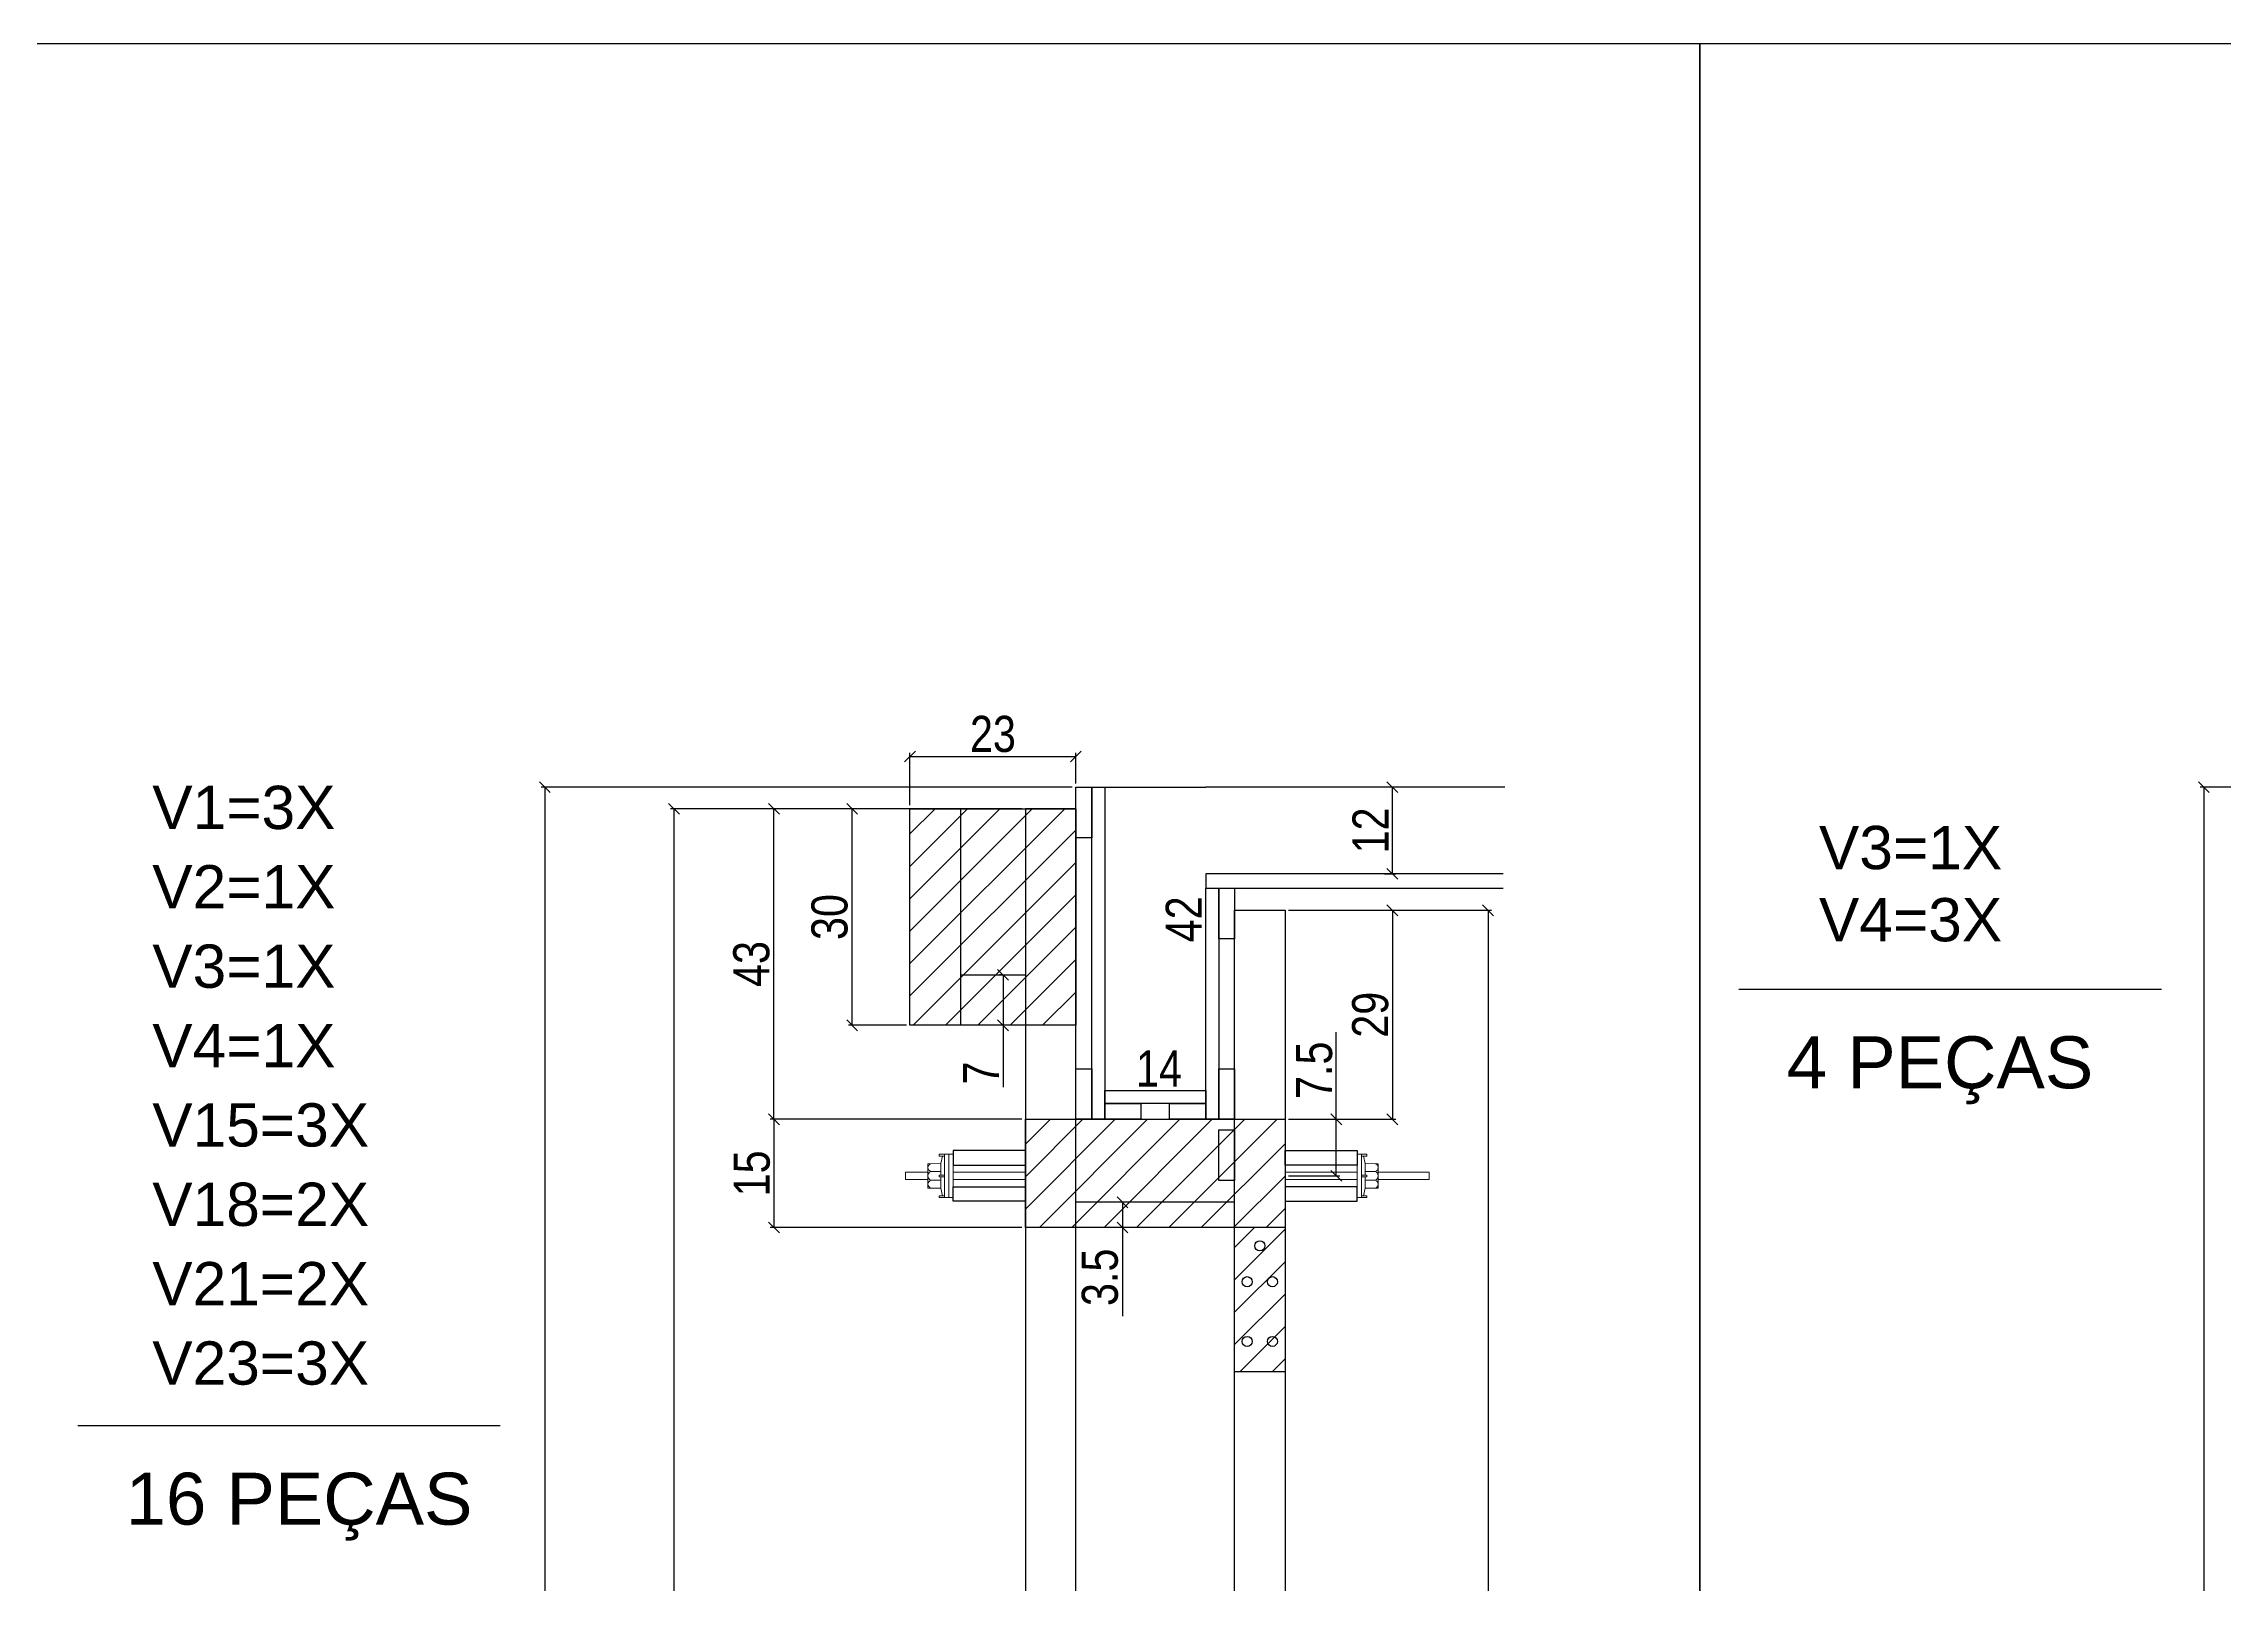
# Model space of a CAD drawing. Extents: x 15230 to 21256, y 3128 to 7338.
# Drawn here: x 17260 to 17865, y 4014 to 4441 of the extents above; entities that cross this region are included whole.
import ezdxf

# ---------------------------------------------------------------- set-up
doc = ezdxf.new("R2010")
doc.units = 0
doc.layers.add('BARRA_ANCORAGEM', color=1, linetype='Continuous', lineweight=15)
for name, color, linetype in [('COTA', 241, 'Continuous'), ('TIRAS REESCORAMENTO', 252, 'Continuous'), ('VIGAS', 3, 'Continuous')]:
    doc.layers.add(name, color=color, linetype=linetype)
doc.styles.add('COTA TECNICA 2X', font='techl___.ttf', dxfattribs={"height": 10})
doc.styles.add('R80-50', font='arial.ttf', dxfattribs={"height": 10})
doc.dimstyles.new('SECAO', dxfattribs={"dimscale": 0.333333, "dimtxt": 5, "dimasz": 9, "dimexe": 3, "dimexo": 3, "dimgap": 3, "dimtad": 1, "dimdec": 1, "dimlfac": 0.5, "dimzin": 12, "dimdsep": 46, "dimtxsty": 'COTA TECNICA 2X', "dimblk1": 'OBLIQUE', "dimblk2": 'OBLIQUE', "dimsah": 1, "dimcen": 0.9, "dimclrd": 4, "dimclre": 4, "dimclrt": 240, "dimadec": 1, "dimazin": 3, "dimtfac": 1, "dimtdec": 1, "dimtmove": 0, "dimatfit": 3, "dimfxl": 1, "dimtolj": 1, "dimtzin": 12, "dimarcsym": 0})

# ---------------------------------------------------------------- blocks, each defined once
blk = doc.blocks.new('_Oblique')
at = {"color": 0, "linetype": 'ByBlock', "lineweight": -2}
blk.add_line((-0.5, -0.5), (0.5, 0.5), dxfattribs=at)
blk = doc.blocks.new('*D72')
at = {"layer": 'COTA', "color": 4, "lineweight": -2, "transparency": 16777216}
for p, q in [((17531.46, 4229.21), (17434.03, 4229.21)), ((17435.03, 4229.21), (17435.03, 3671.12)), ((17531.46, 3671.12), (17434.03, 3671.12))]:
    blk.add_line(p, q, dxfattribs=at)
at = {"layer": 'DEFPOINTS', "color": 0, "transparency": 16777216}
for p in [(17532.46, 4229.21), (17435.03, 3671.12), (17532.46, 3671.12)]:
    blk.add_point(p, dxfattribs=at)
at = {"layer": 'COTA', "color": 4, "lineweight": -2, "transparency": 16777216, "xscale": 3, "yscale": 3, "zscale": 3}
for p, rotation in [((17435.03, 4229.21), 90), ((17435.03, 3671.12), 270)]:
    blk.add_blockref('_Oblique', p, dxfattribs=dict(at, rotation=rotation))
at = {"layer": 'COTA', "color": 240, "transparency": 16777216, "insert": (17428.93, 3950.17), "char_height": 10, "attachment_point": 5, "rotation": 90, "style": 'COTA TECNICA 2X'}
blk.add_mtext('\\A1;279', dxfattribs=at)
blk = doc.blocks.new('*D78')
at = {"layer": 'COTA', "color": 4, "lineweight": -2, "transparency": 16777216}
for p, q in [((17531.46, 4229.21), (17461.74, 4229.21)), ((17462.74, 4143.16), (17462.74, 4229.21)), ((17531.46, 4143.16), (17461.74, 4143.16))]:
    blk.add_line(p, q, dxfattribs=at)
at = {"layer": 'DEFPOINTS', "color": 0, "transparency": 16777216}
for p in [(17462.74, 4229.21), (17532.46, 4229.21), (17532.46, 4143.16)]:
    blk.add_point(p, dxfattribs=at)
at = {"layer": 'COTA', "color": 4, "lineweight": -2, "transparency": 16777216, "xscale": 3, "yscale": 3, "zscale": 3}
for p, rotation in [((17462.74, 4229.21), 90), ((17462.74, 4143.16), 270)]:
    blk.add_blockref('_Oblique', p, dxfattribs=dict(at, rotation=rotation))
at = {"layer": 'COTA', "color": 240, "transparency": 16777216, "insert": (17456.52, 4186.19), "char_height": 10, "attachment_point": 5, "rotation": 90, "style": 'COTA TECNICA 2X'}
blk.add_mtext('\\A1;43', dxfattribs=at)
blk = doc.blocks.new('*D79')
at = {"layer": 'COTA', "color": 4, "lineweight": -2, "transparency": 16777216}
for p, q in [((17605.46, 4201.09), (17635.21, 4201.09)), ((17634.21, 4201.09), (17634.21, 4143.16)), ((17605.46, 4143.16), (17635.21, 4143.16))]:
    blk.add_line(p, q, dxfattribs=at)
at = {"layer": 'DEFPOINTS', "color": 0, "transparency": 16777216}
for p in [(17604.46, 4201.09), (17604.46, 4143.16), (17634.21, 4143.16)]:
    blk.add_point(p, dxfattribs=at)
at = {"layer": 'COTA', "color": 4, "lineweight": -2, "transparency": 16777216, "xscale": 3, "yscale": 3, "zscale": 3}
for p, rotation in [((17634.21, 4201.09), 90), ((17634.21, 4143.16), 270)]:
    blk.add_blockref('_Oblique', p, dxfattribs=dict(at, rotation=rotation))
at = {"layer": 'COTA', "color": 240, "transparency": 16777216, "insert": (17628.12, 4172.13), "char_height": 10, "attachment_point": 5, "rotation": 90, "style": 'COTA TECNICA 2X'}
blk.add_mtext('\\A1;29', dxfattribs=at)
blk = doc.blocks.new('*D80')
at = {"layer": 'COTA', "color": 4, "lineweight": -2, "transparency": 16777216}
for p, q in [((17545.46, 4235.21), (17398.24, 4235.21)), ((17399.24, 4235.21), (17399.24, 3651.12)), ((17531.46, 3651.12), (17398.24, 3651.12))]:
    blk.add_line(p, q, dxfattribs=at)
at = {"layer": 'DEFPOINTS', "color": 0, "transparency": 16777216}
for p in [(17546.46, 4235.21), (17399.24, 3651.12), (17532.46, 3651.12)]:
    blk.add_point(p, dxfattribs=at)
at = {"layer": 'COTA', "color": 4, "lineweight": -2, "transparency": 16777216, "xscale": 3, "yscale": 3, "zscale": 3}
for p, rotation in [((17399.24, 4235.21), 90), ((17399.24, 3651.12), 270)]:
    blk.add_blockref('_Oblique', p, dxfattribs=dict(at, rotation=rotation))
at = {"layer": 'COTA', "color": 240, "transparency": 16777216, "insert": (17393.15, 3943.17), "char_height": 10, "attachment_point": 5, "rotation": 90, "style": 'COTA TECNICA 2X'}
blk.add_mtext('\\A1;292', dxfattribs=at)
blk = doc.blocks.new('*D82')
at = {"layer": 'DEFPOINTS', "color": 0, "transparency": 16777216}
for p in [(17569.49, 4235.21), (17582.46, 4235.21), (17569.49, 4151.16)]:
    blk.add_point(p, dxfattribs=at)
at = {"layer": 'COTA', "color": 240, "transparency": 16777216, "insert": (17576.38, 4198.57), "char_height": 10, "attachment_point": 5, "rotation": 90, "style": 'COTA TECNICA 2X'}
blk.add_mtext('\\A1;42', dxfattribs=at)
blk = doc.blocks.new('*D83')
at = {"layer": 'DEFPOINTS', "color": 0, "transparency": 16777216}
for p in [(17554.46, 4151.16), (17582.46, 4151.16), (17582.46, 4151.16)]:
    blk.add_point(p, dxfattribs=at)
at = {"layer": 'COTA', "color": 240, "transparency": 16777216, "insert": (17569.49, 4157.24), "char_height": 10, "attachment_point": 5, "style": 'COTA TECNICA 2X'}
blk.add_mtext('\\A1;14', dxfattribs=at)
blk = doc.blocks.new('*D85')
at = {"layer": 'COTA', "color": 4, "lineweight": -2, "transparency": 16777216}
for p, q in [((17634.21, 4211.21), (17634.21, 4235.21)), ((17635.21, 4235.21), (17635.21, 4235.21)), ((17632.05, 4211.21), (17635.21, 4211.21))]:
    blk.add_line(p, q, dxfattribs=at)
at = {"layer": 'DEFPOINTS', "color": 0, "transparency": 16777216}
for p in [(17634.21, 4235.21), (17634.21, 4235.21), (17631.05, 4211.21)]:
    blk.add_point(p, dxfattribs=at)
at = {"layer": 'COTA', "color": 4, "lineweight": -2, "transparency": 16777216, "xscale": 3, "yscale": 3, "zscale": 3}
for p, rotation in [((17634.21, 4235.21), 90), ((17634.21, 4211.21), 270)]:
    blk.add_blockref('_Oblique', p, dxfattribs=dict(at, rotation=rotation))
at = {"layer": 'COTA', "color": 240, "transparency": 16777216, "insert": (17628.15, 4223.21), "char_height": 10, "attachment_point": 5, "rotation": 90, "style": 'COTA TECNICA 2X'}
blk.add_mtext('\\A1;12', dxfattribs=at)
blk = doc.blocks.new('*D86')
at = {"layer": 'COTA', "color": 4, "lineweight": -2, "transparency": 16777216}
for p, q in [((17606.46, 4201.09), (17661.75, 4201.09)), ((17660.75, 4201.09), (17660.75, 3671.12)), ((17606.46, 3671.12), (17661.75, 3671.12))]:
    blk.add_line(p, q, dxfattribs=at)
at = {"layer": 'DEFPOINTS', "color": 0, "transparency": 16777216}
for p in [(17605.46, 4201.09), (17605.46, 3671.12), (17660.75, 3671.12)]:
    blk.add_point(p, dxfattribs=at)
at = {"layer": 'COTA', "color": 4, "lineweight": -2, "transparency": 16777216, "xscale": 3, "yscale": 3, "zscale": 3}
for p, rotation in [((17660.75, 4201.09), 90), ((17660.75, 3671.12), 270)]:
    blk.add_blockref('_Oblique', p, dxfattribs=dict(at, rotation=rotation))
at = {"layer": 'COTA', "color": 240, "transparency": 16777216, "insert": (17654.64, 3936.1), "char_height": 10, "attachment_point": 5, "rotation": 90, "style": 'COTA TECNICA 2X'}
blk.add_mtext('\\A1;265', dxfattribs=at)
blk = doc.blocks.new('*D88')
at = {"layer": 'COTA', "color": 4, "lineweight": -2, "transparency": 16777216}
for p, q in [((17531.46, 4143.16), (17461.74, 4143.16)), ((17462.74, 4143.16), (17462.74, 4113.16)), ((17531.46, 4113.16), (17461.74, 4113.16))]:
    blk.add_line(p, q, dxfattribs=at)
at = {"layer": 'DEFPOINTS', "color": 0, "transparency": 16777216}
for p in [(17532.46, 4143.16), (17462.74, 4113.16), (17532.46, 4113.16)]:
    blk.add_point(p, dxfattribs=at)
at = {"layer": 'COTA', "color": 4, "lineweight": -2, "transparency": 16777216, "xscale": 3, "yscale": 3, "zscale": 3}
for p, rotation in [((17462.74, 4143.16), 90), ((17462.74, 4113.16), 270)]:
    blk.add_blockref('_Oblique', p, dxfattribs=dict(at, rotation=rotation))
at = {"layer": 'COTA', "color": 240, "transparency": 16777216, "insert": (17456.63, 4128.16), "char_height": 10, "attachment_point": 5, "rotation": 90, "style": 'COTA TECNICA 2X'}
blk.add_mtext('\\A1;15', dxfattribs=at)
blk = doc.blocks.new('A$C51C4441F')
at = {"layer": 'BARRA_ANCORAGEM'}
for p, q in [((-2.25, 3.4), (-5.81, 3.39)), ((-5.81, 3.39), (-5.81, -3.39)), ((-2.25, 1.2), (-5.02, 1.2)), ((-2.25, 3.4), (-1.79, 5.5)), ((-2.25, 3.4), (-2.25, 3.4)), ((-2.25, 3.4), (-2.25, 0.25)), ((-2.25, -3.4), (-5.81, -3.39)), ((-2.25, -1.2), (-5.02, -1.2)), ((-2.25, -0.25), (-2.25, -3.4)), ((-2.25, -3.4), (-1.79, -5.5))]:
    blk.add_line(p, q, dxfattribs=at)
for points in [[(-2.7, 6), (-1.2, 6), (-1.2, 5.5), (-2.7, 5.5)], [(-2.7, 0.25), (-1.2, 0.25), (-1.2, -0.25), (-2.7, -0.25)], [(-1.2, -6), (0, -6), (0, 6), (-1.2, 6)], [(-2.7, -6), (-1.2, -6), (-1.2, -5.5), (-2.7, -5.5)]]:
    blk.add_lwpolyline(points, close=True, dxfattribs=at)
for centre, radius, start, end in [((-4.66, 2.3), 1.15, 107.78452, 252.2718), ((-4.52, 0), 1.3, 112.64802, 247.40829), ((-4.66, -2.3), 1.15, 107.78452, 252.2718)]:
    blk.add_arc(centre, radius, start, end, dxfattribs=at)
blk = doc.blocks.new('*D94')
at = {"layer": 'COTA', "color": 4, "lineweight": -2, "transparency": 16777216}
for p, q in [((17618.68, 4143.16), (17618.68, 4167.31)), ((17605.46, 4143.16), (17619.68, 4143.16)), ((17618.68, 4127.46), (17618.68, 4143.16)), ((17605.46, 4127.46), (17619.68, 4127.46))]:
    blk.add_line(p, q, dxfattribs=at)
at = {"layer": 'DEFPOINTS', "color": 0, "transparency": 16777216}
for p in [(17604.46, 4143.16), (17618.68, 4143.16), (17604.46, 4127.46)]:
    blk.add_point(p, dxfattribs=at)
at = {"layer": 'COTA', "color": 4, "lineweight": -2, "transparency": 16777216, "xscale": 3, "yscale": 3, "zscale": 3}
for p, rotation in [((17618.68, 4143.16), 90), ((17618.68, 4127.46), 270)]:
    blk.add_blockref('_Oblique', p, dxfattribs=dict(at, rotation=rotation))
at = {"layer": 'COTA', "color": 240, "transparency": 16777216, "insert": (17612.57, 4156.74), "char_height": 10, "attachment_point": 5, "rotation": 90, "style": 'COTA TECNICA 2X'}
blk.add_mtext('\\A1;7.5', dxfattribs=at)
blk = doc.blocks.new('*D95')
at = {"layer": 'COTA', "color": 4, "lineweight": -2, "transparency": 16777216}
for p, q in [((17567.46, 4120.16), (17558.38, 4120.16)), ((17559.38, 4120.16), (17559.38, 4113.16)), ((17567.46, 4113.16), (17558.38, 4113.16)), ((17559.38, 4113.16), (17559.38, 4088.56))]:
    blk.add_line(p, q, dxfattribs=at)
at = {"layer": 'DEFPOINTS', "color": 0, "transparency": 16777216}
for p in [(17568.46, 4120.16), (17559.38, 4113.16), (17568.46, 4113.16)]:
    blk.add_point(p, dxfattribs=at)
at = {"layer": 'COTA', "color": 4, "lineweight": -2, "transparency": 16777216, "xscale": 3, "yscale": 3, "zscale": 3}
for p, rotation in [((17559.38, 4120.16), 90), ((17559.38, 4113.16), 270)]:
    blk.add_blockref('_Oblique', p, dxfattribs=dict(at, rotation=rotation))
at = {"layer": 'COTA', "color": 240, "transparency": 16777216, "insert": (17553.16, 4099.36), "char_height": 10, "attachment_point": 5, "rotation": 90, "style": 'COTA TECNICA 2X'}
blk.add_mtext('\\A1;3.5', dxfattribs=at)
blk = doc.blocks.new('*D89')
at = {"layer": 'COTA', "color": 4, "lineweight": -2, "transparency": 16777216}
for p, q in [((17499.46, 4229.21), (17483.41, 4229.21)), ((17484.41, 4169.21), (17484.41, 4229.21)), ((17499.46, 4169.21), (17483.41, 4169.21))]:
    blk.add_line(p, q, dxfattribs=at)
at = {"layer": 'DEFPOINTS', "color": 0, "transparency": 16777216}
for p in [(17484.41, 4229.21), (17500.46, 4229.21), (17500.46, 4169.21)]:
    blk.add_point(p, dxfattribs=at)
at = {"layer": 'COTA', "color": 4, "lineweight": -2, "transparency": 16777216, "xscale": 3, "yscale": 3, "zscale": 3}
for p, rotation in [((17484.41, 4229.21), 90), ((17484.41, 4169.21), 270)]:
    blk.add_blockref('_Oblique', p, dxfattribs=dict(at, rotation=rotation))
at = {"layer": 'COTA', "color": 240, "transparency": 16777216, "insert": (17478.2, 4199.21), "char_height": 10, "attachment_point": 5, "rotation": 90, "style": 'COTA TECNICA 2X'}
blk.add_mtext('\\A1;30', dxfattribs=at)
blk = doc.blocks.new('*D90')
at = {"layer": 'COTA', "color": 4, "lineweight": -2, "transparency": 16777216}
for p, q in [((17500.46, 4230.21), (17500.46, 4244.69)), ((17500.46, 4243.69), (17546.46, 4243.69)), ((17546.46, 4236.21), (17546.46, 4244.69))]:
    blk.add_line(p, q, dxfattribs=at)
at = {"layer": 'DEFPOINTS', "color": 0, "transparency": 16777216}
for p in [(17546.46, 4243.69), (17546.46, 4235.21), (17500.46, 4229.21)]:
    blk.add_point(p, dxfattribs=at)
at = {"layer": 'COTA', "color": 4, "lineweight": -2, "transparency": 16777216, "xscale": 3, "yscale": 3, "zscale": 3, "rotation": 180}
blk.add_blockref('_Oblique', (17500.46, 4243.69), dxfattribs=at)
at = {"layer": 'COTA', "color": 4, "lineweight": -2, "transparency": 16777216, "xscale": 3, "yscale": 3, "zscale": 3}
blk.add_blockref('_Oblique', (17546.46, 4243.69), dxfattribs=at)
at = {"layer": 'COTA', "color": 240, "transparency": 16777216, "insert": (17523.46, 4249.91), "char_height": 10, "attachment_point": 5, "style": 'COTA TECNICA 2X'}
blk.add_mtext('\\A1;23', dxfattribs=at)
blk = doc.blocks.new('*D91')
at = {"layer": 'COTA', "color": 4, "lineweight": -2, "transparency": 16777216}
for p, q in [((17525.83, 4183.21), (17525.26, 4183.21)), ((17526.26, 4183.21), (17526.26, 4169.21)), ((17525.83, 4169.21), (17525.26, 4169.21)), ((17526.26, 4169.21), (17526.26, 4152.1))]:
    blk.add_line(p, q, dxfattribs=at)
at = {"layer": 'DEFPOINTS', "color": 0, "transparency": 16777216}
for p in [(17526.83, 4183.21), (17526.26, 4169.21), (17526.83, 4169.21)]:
    blk.add_point(p, dxfattribs=at)
at = {"layer": 'COTA', "color": 4, "lineweight": -2, "transparency": 16777216, "xscale": 3, "yscale": 3, "zscale": 3}
for p, rotation in [((17526.26, 4183.21), 90), ((17526.26, 4169.21), 270)]:
    blk.add_blockref('_Oblique', p, dxfattribs=dict(at, rotation=rotation))
at = {"layer": 'COTA', "color": 240, "transparency": 16777216, "insert": (17520.19, 4155.97), "char_height": 10, "attachment_point": 5, "rotation": 90, "style": 'COTA TECNICA 2X'}
blk.add_mtext('\\A1;7', dxfattribs=at)
blk = doc.blocks.new('*D254')
at = {"layer": 'COTA', "color": 4, "lineweight": -2, "transparency": 16777216}
for p, q in [((17899.75, 4235.21), (17858.24, 4235.21)), ((17859.24, 4235.21), (17859.24, 3651.12)), ((17959.44, 3651.12), (17858.24, 3651.12))]:
    blk.add_line(p, q, dxfattribs=at)
at = {"layer": 'DEFPOINTS', "color": 0, "transparency": 16777216}
for p in [(17900.75, 4235.21), (17859.24, 3651.12), (17960.44, 3651.12)]:
    blk.add_point(p, dxfattribs=at)
at = {"layer": 'COTA', "color": 4, "lineweight": -2, "transparency": 16777216, "xscale": 3, "yscale": 3, "zscale": 3}
for p, rotation in [((17859.24, 4235.21), 90), ((17859.24, 3651.12), 270)]:
    blk.add_blockref('_Oblique', p, dxfattribs=dict(at, rotation=rotation))
at = {"layer": 'COTA', "color": 240, "transparency": 16777216, "insert": (17853.15, 3943.17), "char_height": 10, "attachment_point": 5, "rotation": 90, "style": 'COTA TECNICA 2X'}
blk.add_mtext('\\A1;292', dxfattribs=at)

msp = doc.modelspace()

# ---------------------------------------------------------------- hatches: boundary and pattern name
at = {"layer": 'COTA'}
h = msp.add_hatch(dxfattribs=at)
h.set_pattern_fill('ANSI31', color=256, scale=2, style=0)
h.set_pattern_definition([(45, (-2110.4715, -894.5617), (-4.490128, 4.490128), [])])
h.paths.add_polyline_path([(17546.46, 4169.21), (17500.46, 4169.21), (17500.46, 4229.21), (17546.46, 4229.21)])
h = msp.add_hatch(dxfattribs=at)
h.set_pattern_fill('ANSI31', color=256, scale=2, style=0)
h.set_pattern_definition([(45, (-7082.495, -209153.9055), (-4.49012806, 4.49012806), [])])
h.paths.add_polyline_path([(17604.46, 4113.16), (17604.46, 4143.16), (17532.46, 4143.16), (17532.46, 4113.16)])
h = msp.add_hatch(dxfattribs=at)
h.set_pattern_fill('ANSI31', color=256, scale=2, style=0)
h.set_pattern_definition([(45, (-6069.271, -194146.246), (-4.49012806, 4.49012806), [])])
h.paths.add_polyline_path([(17590.58, 4073.14), (17604.58, 4073.14), (17604.58, 4113.08), (17590.58, 4113.08)])

# ---------------------------------------------------------------- linework, layer by layer
at = {"linetype": 'Continuous'}
for p, q in [((17514.46, 4229.21), (17514.46, 4169.21)), ((17514.46, 4183.21), (17532.46, 4183.21)), ((17532.46, 4113.16), (17532.46, 4143.16)), ((17532.46, 4143.16), (17604.46, 4143.16)), ((17604.46, 4143.16), (17604.46, 4113.16)), ((17590.46, 4120.16), (17546.46, 4120.16)), ((17604.46, 4113.16), (17532.46, 4113.16))]:
    msp.add_line(p, q, dxfattribs=at)
msp.add_line((17604.46, 4073.14), (17590.46, 4073.14))
for points in [[(17546.46, 4169.21), (17500.46, 4169.21), (17500.46, 4229.21), (17546.46, 4229.21)], [(17532.46, 3671.12), (17546.46, 3671.12), (17546.46, 4229.21), (17532.46, 4229.21)]]:
    msp.add_lwpolyline(points, close=True, dxfattribs=at)
msp.add_lwpolyline([(17590.46, 4120.16), (17590.46, 4201.09), (17604.46, 4201.09), (17604.46, 3671.12), (17590.46, 3671.12), (17590.46, 4120.16)], dxfattribs=at)
for centre in [(17597.46, 4108.08), (17593.96, 4098.14), (17600.96, 4098.14), (17593.96, 4081.59), (17600.96, 4081.59)]:
    msp.add_circle(centre, 1.4)
at = {"layer": 'BARRA_ANCORAGEM'}
for points in [[(17511.26, 4133.46), (17512.46, 4133.46), (17512.46, 4121.46), (17511.26, 4121.46)], [(17625.66, 4133.46), (17624.46, 4133.46), (17624.46, 4121.46), (17625.66, 4121.46)], [(17499.26, 4126.46), (17505.44, 4126.46), (17505.44, 4128.46), (17499.26, 4128.46)], [(17512.46, 4126.46), (17532.46, 4126.46), (17532.46, 4128.46), (17512.46, 4128.46)], [(17624.46, 4126.46), (17604.46, 4126.46), (17604.46, 4128.46), (17624.46, 4128.46)], [(17630.27, 4126.46), (17644.46, 4126.46), (17644.46, 4128.46), (17630.27, 4128.46)]]:
    msp.add_lwpolyline(points, close=True, dxfattribs=at)
at = {"layer": 'TIRAS REESCORAMENTO', "linetype": 'ByBlock'}
for p, q in [((17554.46, 4235.21), (17582.46, 4235.21)), ((17665.42, 4235.21), (17582.46, 4235.21)), ((17582.46, 4207.21), (17664.94, 4207.21))]:
    msp.add_line(p, q, dxfattribs=at)
for points in [[(17546.46, 4235.21), (17550.86, 4235.21), (17550.86, 4221.21), (17546.46, 4221.21)], [(17586.06, 4207.21), (17590.46, 4207.21), (17590.46, 4193.21), (17586.06, 4193.21)], [(17546.46, 4157.16), (17550.86, 4157.16), (17550.86, 4143.16), (17546.46, 4143.16)], [(17586.06, 4157.16), (17590.46, 4157.16), (17590.46, 4143.16), (17586.06, 4143.16)], [(17582.46, 4147.56), (17554.46, 4147.56), (17554.46, 4151.16), (17582.46, 4151.16)], [(17564.46, 4147.56), (17564.46, 4143.16), (17554.46, 4143.16), (17554.46, 4147.56)], [(17582.46, 4147.56), (17582.46, 4143.16), (17572.46, 4143.16), (17572.46, 4147.56)], [(17586.06, 4140.19), (17590.46, 4140.19), (17590.46, 4126.19), (17586.06, 4126.19)], [(17512.46, 4130.46), (17532.46, 4130.46), (17532.46, 4134.46), (17512.46, 4134.46)], [(17624.46, 4130.46), (17604.46, 4130.46), (17604.46, 4134.46), (17624.46, 4134.46)], [(17512.46, 4124.46), (17532.46, 4124.46), (17532.46, 4120.46), (17512.46, 4120.46)], [(17624.46, 4124.46), (17604.46, 4124.46), (17604.46, 4120.46), (17624.46, 4120.46)]]:
    msp.add_lwpolyline(points, close=True, dxfattribs=at)
for points in [[(17554.46, 4143.16), (17550.86, 4143.16), (17550.86, 4235.21), (17554.46, 4235.21), (17554.46, 4143.16)], [(17664.94, 4211.21), (17582.46, 4211.21), (17582.46, 4207.21), (17664.94, 4207.21)], [(17586.06, 4143.16), (17582.46, 4143.16), (17582.46, 4207.21), (17586.06, 4207.21), (17586.06, 4143.16)]]:
    msp.add_lwpolyline(points, dxfattribs=at)
at = {"layer": 'VIGAS', "color": 7}
for p, q in [((17730.32, 4179.21), (17847.47, 4179.21)), ((17269.72, 4058.25), (17386.87, 4058.25))]:
    msp.add_line(p, q, dxfattribs=at)
at = {"layer": 'VIGAS'}
for points in [[(17719.51, 3476.51), (17240.23, 3476.51), (17240.23, 4441.29), (17719.51, 4441.29)], [(18163.79, 3476.51), (17719.51, 3476.51), (17719.51, 4441.29), (18163.79, 4441.29)]]:
    msp.add_lwpolyline(points, close=True, dxfattribs=at)

# ---------------------------------------------------------------- block references
at = {"layer": 'BARRA_ANCORAGEM', "xscale": -1, "rotation": 180}
msp.add_blockref('A$C51C4441F', (17511.26, 4127.46), dxfattribs=at)
at = {"layer": 'BARRA_ANCORAGEM', "xscale": -1}
msp.add_blockref('A$C51C4441F', (17624.46, 4127.46), dxfattribs=at)

# ---------------------------------------------------------------- texts
at = {"layer": 'VIGAS', "color": 0, "style": 'R80-50'}
for s, p in [('V1=3X', (17290.37, 4223.6)), ('V3=1X', (17752.5, 4212.48)), ('V2=1X', (17290.37, 4201.6)), ('V4=3X', (17752.5, 4192.48)), ('V3=1X', (17290.37, 4179.6)), ('V4=1X', (17290.37, 4157.6)), ('V15=3X', (17290.37, 4135.6)), ('V18=2X', (17290.37, 4113.6)), ('V21=2X', (17290.37, 4091.6)), ('V23=3X', (17290.37, 4069.6))]:
    msp.add_text(s, height=12, dxfattribs=at).set_placement(p)
at = {"layer": 'VIGAS', "color": 7, "char_height": 14.4, "attachment_point": 1, "style": 'R80-50'}
for s, insert in [('4 PEÇAS', (17743.59, 4166.15)), ('16 PEÇAS', (17282.99, 4045.2))]:
    msp.add_mtext_dynamic_manual_height_columns(s, width=162.221, gutter_width=50, heights=[0], dxfattribs=dict(at, insert=insert))

# ---------------------------------------------------------------- dimensions: what is measured, and where the dimension line sits
at = {"layer": 'COTA', "color": 3}
dim = msp.add_linear_dim(base=(17546.46, 4243.69), p1=(17500.46, 4229.21), p2=(17546.46, 4235.21), dimstyle='SECAO', dxfattribs=at)
dim.commit()
dim.dimension.update_dxf_attribs({"geometry": '*D90', "text_midpoint": (17523.46, 4249.91)})
for base, p1, p2, picture, middle in [((17399.24, 3651.12), (17546.46, 4235.21), (17532.46, 3651.12), '*D80', (17393.15, 3943.17)), ((17634.21, 4235.21), (17631.05, 4211.21), (17634.21, 4235.21), '*D85', (17628.15, 4223.21)), ((17859.24, 3651.12), (17900.75, 4235.21), (17960.44, 3651.12), '*D254', (17853.15, 3943.17)), ((17435.03, 3671.12), (17532.46, 4229.21), (17532.46, 3671.12), '*D72', (17428.93, 3950.17)), ((17462.74, 4229.21), (17532.46, 4143.16), (17532.46, 4229.21), '*D78', (17456.52, 4186.19)), ((17484.41, 4229.21), (17500.46, 4169.21), (17500.46, 4229.21), '*D89', (17478.2, 4199.21)), ((17634.21, 4143.16), (17604.46, 4201.09), (17604.46, 4143.16), '*D79', (17628.12, 4172.13)), ((17660.75, 3671.12), (17605.46, 4201.09), (17605.46, 3671.12), '*D86', (17654.64, 3936.1)), ((17462.74, 4113.16), (17532.46, 4143.16), (17532.46, 4113.16), '*D88', (17456.63, 4128.16)), ((17559.38, 4113.16), (17568.46, 4120.16), (17568.46, 4113.16), '*D95', (17553.16, 4099.36))]:
    dim = msp.add_linear_dim(base=base, p1=p1, p2=p2, angle=90, dimstyle='SECAO', dxfattribs=at)
    dim.commit()
    dim.dimension.update_dxf_attribs({"geometry": picture, "text_midpoint": middle})
dim = msp.add_linear_dim(base=(17582.46, 4235.21), p1=(17569.49, 4151.16), p2=(17569.49, 4235.21), angle=90, dimstyle='SECAO', override={"dimse1": 1, "dimse2": 1, "dimsd1": 1, "dimsd2": 1}, dxfattribs=at)
dim.commit()
dim.dimension.update_dxf_attribs({"geometry": '*D82', "text_midpoint": (17582.46, 4198.57), "dimtype": 160})
dim = msp.add_linear_dim(base=(17526.26, 4169.21), p1=(17526.83, 4183.21), p2=(17526.83, 4169.21), angle=90, dimstyle='SECAO', dxfattribs=at)
dim.commit()
dim.dimension.update_dxf_attribs({"geometry": '*D91', "text_midpoint": (17526.26, 4155.97), "dimtype": 160})
dim = msp.add_linear_dim(base=(17618.68, 4143.16), p1=(17604.46, 4127.46), p2=(17604.46, 4143.16), angle=90, text='7.5', dimstyle='SECAO', dxfattribs=at)
dim.commit()
dim.dimension.update_dxf_attribs({"geometry": '*D94', "text_midpoint": (17612.57, 4156.74)})
dim = msp.add_linear_dim(base=(17582.46, 4151.16), p1=(17554.46, 4151.16), p2=(17582.46, 4151.16), dimstyle='SECAO', override={"dimse1": 1, "dimse2": 1, "dimsd1": 1, "dimsd2": 1}, dxfattribs=at)
dim.commit()
dim.dimension.update_dxf_attribs({"geometry": '*D83', "text_midpoint": (17569.49, 4151.16), "dimtype": 160})

doc.saveas('drawing.dxf')
